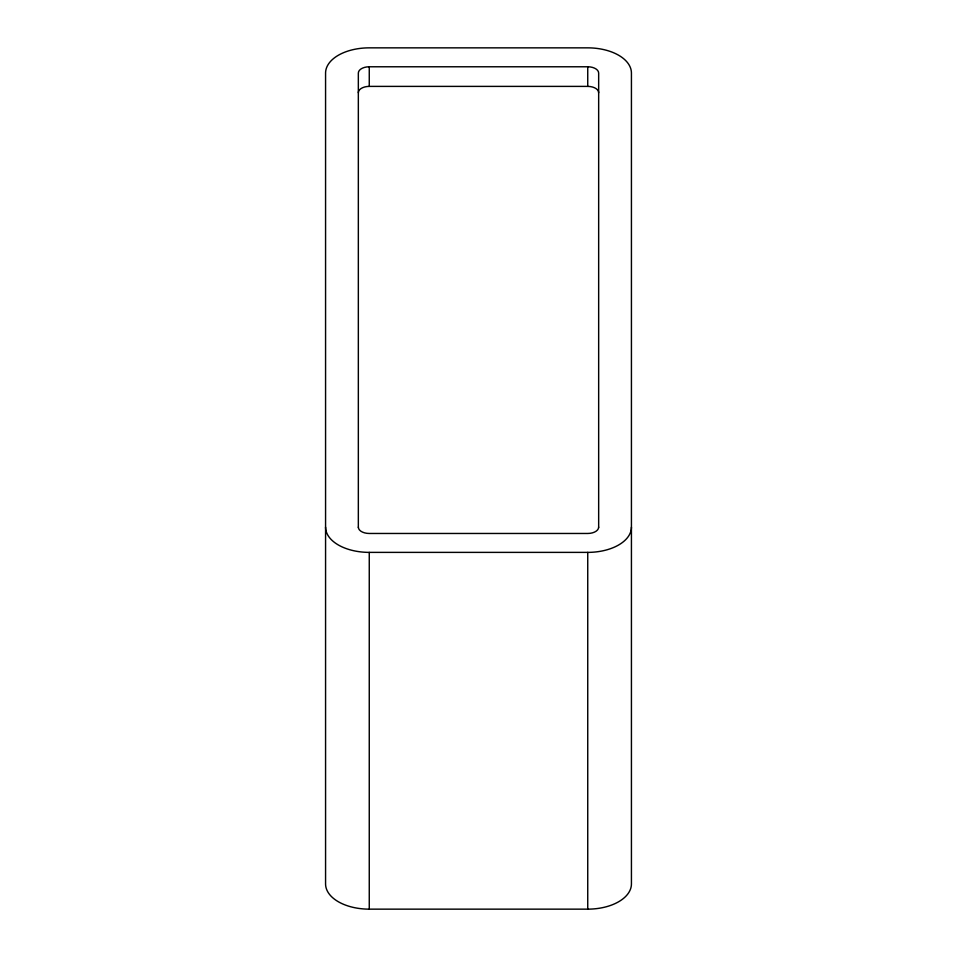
<?xml version="1.0" encoding="UTF-8"?>
<svg xmlns="http://www.w3.org/2000/svg" width="957" height="957" viewBox="0 0 957 957"><rect width="100%" height="100%" fill="white"/><g stroke="black" fill="none" stroke-linecap="round" stroke-linejoin="round"><path stroke-width="1.44" d="M358.337 527.367L358.337 73.079A10.922 6.304 0 0 1 369.258 66.775L587.742 66.775A10.922 6.304 0 0 1 598.663 73.079L598.663 527.367M358.337 92.697A10.922 6.304 0 0 1 369.258 86.393L587.742 86.393A10.922 6.304 0 0 1 598.663 92.697M325.571 527.163A43.699 25.229 0 0 0 369.258 552.38L587.742 552.38A43.699 25.229 0 0 0 631.429 527.163M369.258 909.15L587.742 909.15A43.699 25.229 0 0 0 631.429 883.921L631.429 73.079A43.699 25.229 0 0 0 587.742 47.85L369.258 47.85A43.699 25.229 0 0 0 325.571 73.079L325.571 883.921A43.699 25.229 0 0 0 369.258 909.15L369.258 552.38M587.742 66.775L587.742 86.393M587.742 552.38L587.742 909.15M369.258 66.775L369.258 86.393M358.337 527.163A10.922 6.304 0 0 0 369.258 533.468L587.742 533.468A10.922 6.304 0 0 0 598.663 527.163"/></g></svg>
